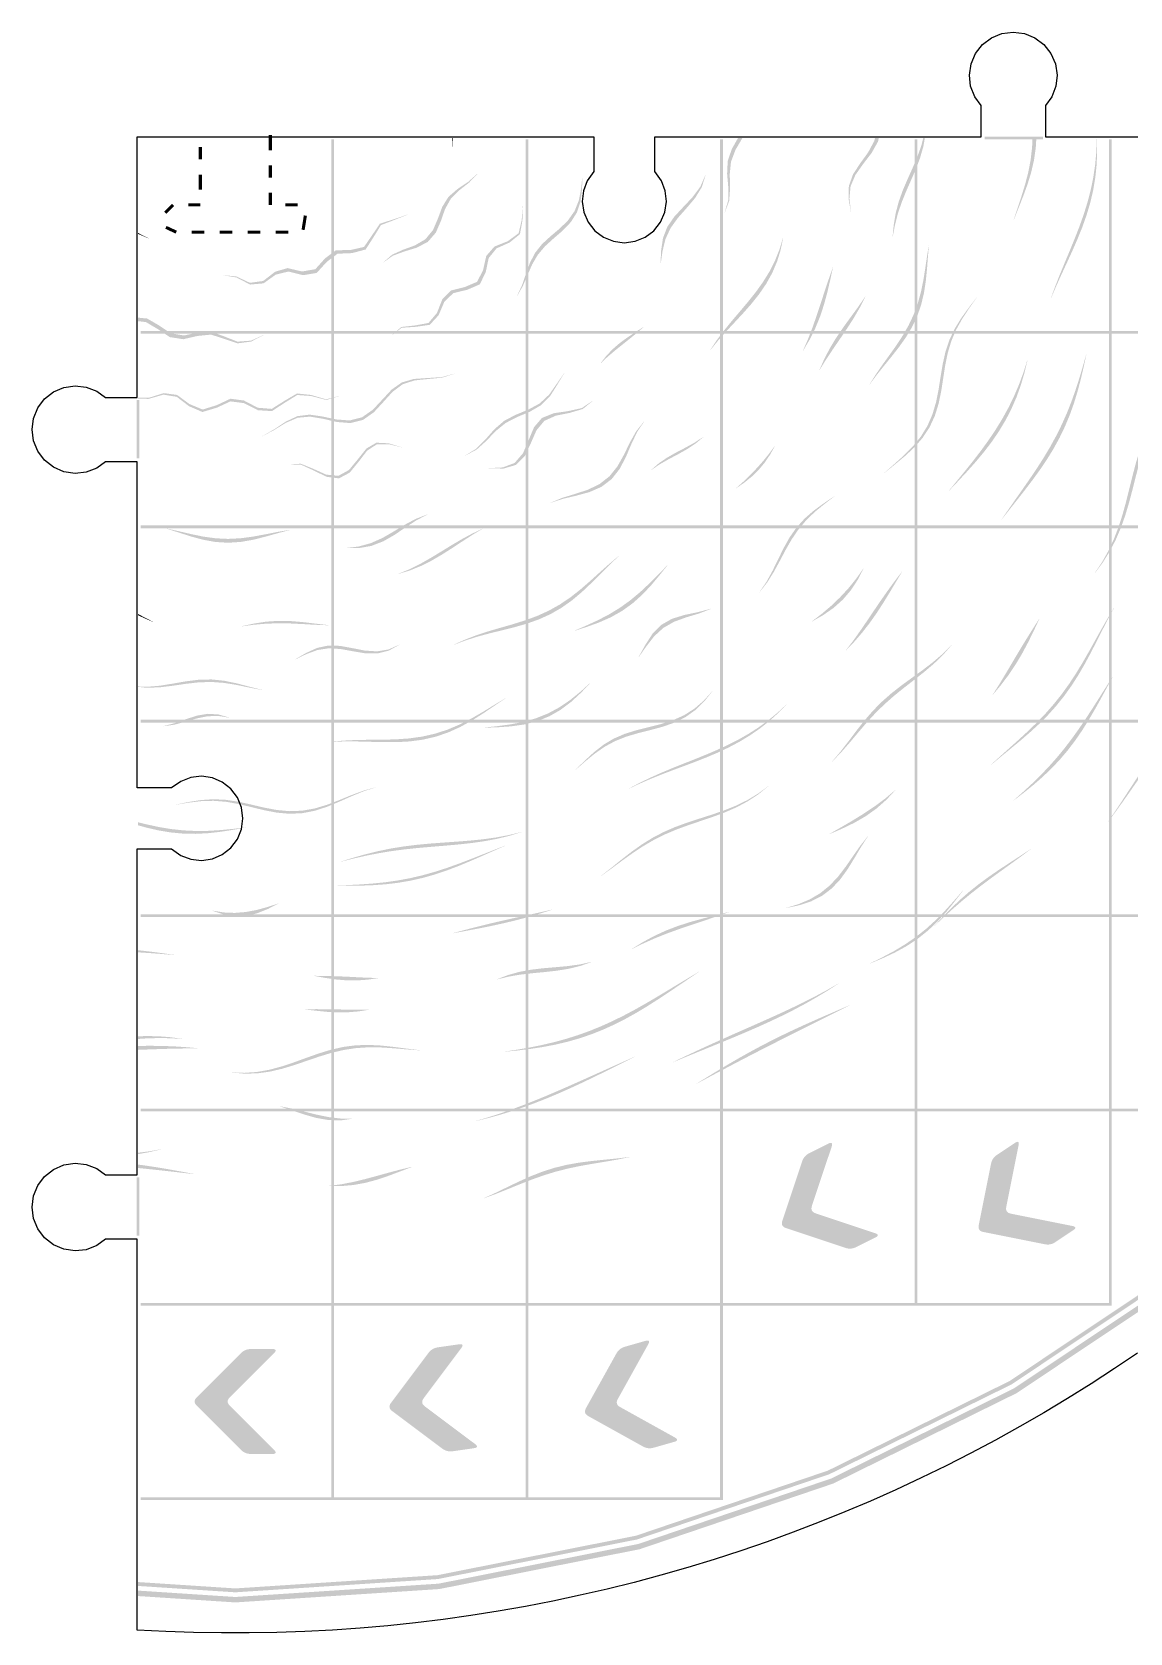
# Model space of a CAD drawing. Header units: millimetres. Extents: x 6 to 585, y 177 to 394.
# Drawn here: x 240.1 to 381.3, y 188.2 to 394.1 of the extents above; entities that cross this region are included whole.
import ezdxf

# ---------------------------------------------------------------- set-up
doc = ezdxf.new("R2010")
doc.units = ezdxf.units.MM
doc.layers.add('CUT', color=1, linetype='Continuous')
doc.layers.add('RASTER', color=7, linetype='Continuous')

msp = doc.modelspace()

# ---------------------------------------------------------------- hatches: boundary and pattern name
at = {"layer": 'RASTER'}
h = msp.add_hatch(color=7, dxfattribs=at)
h.paths.add_polyline_path([(466.283, 380.5), (465.384, 366.785), (460.259, 341.018), (451.814, 316.141), (440.195, 292.579), (425.599, 270.735), (408.277, 250.983), (388.525, 233.661), (366.681, 219.065), (343.119, 207.446), (318.242, 199.001), (292.475, 193.876), (266.26, 192.158), (253.76, 192.977), (253.76, 380.5)])
h.paths.add_polyline_path([(253.76, 380.5), (253.76, 193.677), (266.26, 192.858), (292.384, 194.57), (318.061, 199.677), (342.851, 208.093), (366.331, 219.672), (388.099, 234.216), (407.782, 251.478), (425.044, 271.161), (439.589, 292.929), (451.168, 316.409), (459.583, 341.199), (464.69, 366.876), (465.583, 380.5)])
h = msp.add_hatch(color=7, dxfattribs=at)
h.paths.add_polyline_path([(464.983, 380.5), (464.095, 366.954), (459.003, 341.355), (450.613, 316.638), (439.069, 293.229), (424.568, 271.526), (407.358, 251.902), (387.734, 234.692), (366.031, 220.191), (342.622, 208.647), (317.906, 200.257), (292.306, 195.165), (266.26, 193.458), (253.76, 194.277), (253.76, 380.5)])
h.paths.add_polyline_path([(253.76, 380.5), (253.76, 194.777), (266.26, 193.958), (292.24, 195.66), (317.776, 200.74), (342.43, 209.109), (365.781, 220.624), (387.43, 235.089), (407.004, 252.256), (424.171, 271.831), (438.636, 293.479), (450.151, 316.83), (458.52, 341.484), (463.6, 367.02), (464.483, 380.5)])
for points in [[(261.96, 377.77), (261.96, 379.335), (261.56, 379.335), (261.56, 377.77)], [(270.56, 380.9), (270.56, 378.943), (270.96, 378.943), (270.96, 380.9)], [(278.585, 380.325), (278.935, 380.325), (278.935, 355.675), (278.585, 355.675)], [(294.243, 380.5), (294.175, 379.381), (294.157, 379.389), (294.162, 380.5)], [(303.585, 380.325), (303.935, 380.325), (303.935, 355.675), (303.585, 355.675)], [(328.585, 380.325), (328.935, 380.325), (328.935, 355.675), (328.585, 355.675)], [(331.438, 380.5), (331.419, 380.463), (330.554, 378.98), (329.978, 377.452), (329.817, 375.823), (329.868, 374.117), (329.749, 372.438), (329.173, 370.898), (329.155, 370.905), (329.617, 372.481), (329.627, 374.188), (329.479, 375.914), (329.56, 377.554), (330.079, 379.083), (330.88, 380.5)], [(348.979, 380.5), (348.887, 380.066), (348.052, 378.578), (346.965, 377.161), (345.971, 375.756), (345.351, 374.288), (345.206, 372.709), (345.406, 371.024), (345.387, 371.03), (345.084, 372.74), (345.131, 374.34), (345.661, 375.822), (346.58, 377.237), (347.61, 378.656), (348.409, 380.141), (348.482, 380.5)], [(354.897, 380.5), (354.71, 379.421), (354.284, 377.938), (353.733, 376.485), (353.114, 375.055), (352.49, 373.637), (351.916, 372.217), (351.433, 370.782), (351.057, 369.321), (350.776, 367.83), (350.757, 367.836), (350.902, 369.364), (351.156, 370.855), (351.54, 372.309), (352.049, 373.736), (352.65, 375.151), (353.289, 376.568), (353.903, 378.004), (354.427, 379.465), (354.695, 380.5)], [(353.585, 380.325), (353.935, 380.325), (353.935, 355.675), (353.585, 355.675)], [(362.585, 380.675), (370.085, 380.675), (370.085, 380.325), (362.585, 380.325)], [(369.237, 380.5), (369.156, 379.223), (368.926, 377.635), (368.566, 376.069), (368.092, 374.526), (367.537, 373.006), (366.942, 371.501), (366.352, 370.005), (366.333, 370.009), (366.829, 371.526), (367.332, 373.046), (367.803, 374.579), (368.202, 376.129), (368.501, 377.699), (368.685, 379.286), (368.741, 380.5)], [(377.03, 380.409), (377.052, 378.741), (376.984, 377.078), (376.816, 375.426), (376.542, 373.79), (376.163, 372.174), (375.688, 370.579), (375.13, 369.007), (374.504, 367.458), (373.833, 365.927), (373.138, 364.412), (372.441, 362.905), (371.761, 361.402), (371.115, 359.894), (371.096, 359.9), (371.659, 361.432), (372.26, 362.956), (372.888, 364.479), (373.525, 366.005), (374.156, 367.54), (374.759, 369.089), (375.317, 370.655), (375.812, 372.24), (376.229, 373.845), (376.559, 375.467), (376.798, 377.105), (376.946, 378.754), (377.01, 380.411)], [(378.585, 380.325), (378.935, 380.325), (378.935, 355.675), (378.585, 355.675)], [(270.56, 376.987), (270.56, 375.422), (270.96, 375.422), (270.96, 376.987)], [(261.96, 373.857), (261.96, 375.813), (261.56, 375.813), (261.56, 373.857)], [(297.417, 375.929), (296.317, 374.78), (295.046, 373.782), (293.961, 372.702), (293.219, 371.372), (292.683, 369.834), (292.031, 368.332), (291.004, 367.15), (289.583, 366.399), (287.988, 365.916), (286.506, 365.37), (285.287, 364.501), (285.276, 364.517), (286.414, 365.496), (287.812, 366.135), (289.329, 366.688), (290.687, 367.481), (291.673, 368.675), (292.31, 370.161), (292.862, 371.659), (293.651, 372.929), (294.813, 373.937), (296.184, 374.861), (297.399, 375.939)], [(310.874, 375.416), (310.829, 373.866), (310.642, 372.345), (310.174, 370.934), (309.382, 369.683), (308.333, 368.588), (307.173, 367.587), (306.069, 366.582), (305.139, 365.481), (304.412, 364.236), (303.818, 362.872), (303.221, 361.478), (302.48, 360.179), (302.465, 360.193), (303.113, 361.571), (303.618, 363.032), (304.129, 364.449), (304.789, 365.729), (305.672, 366.845), (306.755, 367.847), (307.921, 368.827), (309.005, 369.886), (309.858, 371.092), (310.41, 372.453), (310.698, 373.922), (310.855, 375.423)], [(326.71, 375.741), (326.231, 374.197), (325.364, 372.785), (324.261, 371.48), (323.14, 370.214), (322.198, 368.904), (321.545, 367.479), (321.168, 365.919), (320.935, 364.262), (320.917, 364.271), (320.992, 366.005), (321.232, 367.624), (321.79, 369.08), (322.695, 370.393), (323.845, 371.634), (325.038, 372.896), (326.044, 374.255), (326.691, 375.747)], [(270.56, 373.465), (270.56, 371.9), (270.96, 371.9), (270.96, 373.465)], [(257.402, 370.759), (258.402, 371.759), (258.119, 372.041), (257.119, 371.041)], [(260.205, 371.7), (261.76, 371.7), (261.76, 372.1), (260.205, 372.1)], [(288.36, 370.627), (286.642, 369.946), (284.978, 369.307), (284.027, 367.758), (283.009, 366.166), (281.267, 365.703), (279.394, 365.625), (278.012, 364.574), (276.709, 363.148), (274.971, 362.865), (273.083, 363.334), (271.445, 362.929), (269.876, 361.809), (268.145, 361.66), (266.405, 362.571), (264.734, 362.847), (264.735, 362.867), (266.405, 362.694), (268.132, 361.882), (269.84, 362.118), (271.379, 363.313), (272.982, 363.773), (274.834, 363.338), (276.539, 363.633), (277.816, 365.049), (279.181, 366.068), (281.05, 366.098), (282.803, 366.496), (283.847, 368.013), (284.84, 369.482), (286.561, 370.038), (288.346, 370.642)], [(272.705, 371.7), (274.26, 371.7), (274.26, 372.1), (272.705, 372.1)], [(303.225, 371.737), (303.17, 369.891), (302.845, 368.144), (301.52, 367.066), (299.835, 366.315), (298.829, 365.066), (298.445, 363.236), (297.683, 361.682), (296.065, 360.986), (294.276, 360.556), (293.121, 359.434), (292.393, 357.717), (291.251, 356.479), (289.457, 356.224), (287.647, 356.104), (286.368, 355.113), (286.359, 355.131), (287.59, 356.203), (289.347, 356.397), (291.09, 356.716), (292.18, 358.004), (292.863, 359.756), (293.981, 360.897), (295.744, 361.331), (297.349, 362.014), (298.114, 363.542), (298.515, 365.335), (299.556, 366.537), (301.289, 367.236), (302.676, 368.259), (303.073, 369.952), (303.208, 371.747)], [(258.745, 368.581), (257.421, 369.199), (257.252, 368.836), (258.576, 368.219)], [(262.26, 368.6), (260.66, 368.6), (260.66, 368.2), (262.26, 368.2)], [(265.86, 368.6), (264.26, 368.6), (264.26, 368.2), (265.86, 368.2)], [(269.46, 368.6), (267.86, 368.6), (267.86, 368.2), (269.46, 368.2)], [(273.06, 368.6), (271.46, 368.6), (271.46, 368.2), (273.06, 368.2)], [(275.063, 370.557), (274.77, 368.724), (275.165, 368.661), (275.458, 370.493)], [(255.068, 367.603), (253.76, 368.172), (253.76, 368.294), (255.076, 367.621)], [(336.689, 367.7), (336.368, 366.13), (335.9, 364.609), (335.277, 363.147), (334.504, 361.754), (333.601, 360.43), (332.597, 359.168), (331.527, 357.957), (330.431, 356.779), (329.346, 355.613), (328.303, 354.437), (327.325, 353.233), (327.308, 353.244), (328.166, 354.522), (329.096, 355.761), (330.085, 356.974), (331.11, 358.181), (332.139, 359.402), (333.139, 360.653), (334.074, 361.951), (334.912, 363.305), (335.632, 364.718), (336.218, 366.188), (336.67, 367.707)], [(355.416, 366.657), (355.289, 365.129), (355.171, 363.586), (355.015, 362.043), (354.776, 360.519), (354.417, 359.031), (353.915, 357.593), (353.266, 356.215), (352.483, 354.899), (351.593, 353.638), (350.638, 352.419), (349.661, 351.222), (348.707, 350.026), (347.812, 348.809), (347.794, 348.818), (348.588, 350.088), (349.445, 351.33), (350.334, 352.565), (351.218, 353.811), (352.055, 355.088), (352.81, 356.408), (353.456, 357.779), (353.981, 359.199), (354.388, 360.662), (354.697, 362.154), (354.941, 363.662), (355.161, 365.169), (355.397, 366.663)], [(343.087, 363.847), (342.736, 362.257), (342.365, 360.665), (341.938, 359.085), (341.427, 357.535), (340.811, 356.027), (340.086, 354.572), (339.257, 353.171), (339.239, 353.181), (339.896, 354.67), (340.48, 356.192), (341.014, 357.73), (341.522, 359.272), (342.024, 360.81), (342.537, 362.337), (343.068, 363.854)], [(347.253, 360.108), (346.53, 358.68), (345.725, 357.293), (344.857, 355.942), (343.956, 354.617), (343.053, 353.301), (342.176, 351.98), (341.349, 350.636), (341.332, 350.646), (341.975, 352.089), (342.7, 353.484), (343.517, 354.834), (344.414, 356.151), (345.362, 357.456), (346.319, 358.77), (347.234, 360.115)], [(361.559, 359.969), (360.604, 358.615), (359.705, 357.253), (358.926, 355.856), (358.305, 354.399), (357.847, 352.871), (357.519, 351.277), (357.265, 349.634), (357.009, 347.976), (356.672, 346.342), (356.185, 344.772), (355.503, 343.299), (354.612, 341.942), (353.531, 340.703), (352.307, 339.563), (351.01, 338.488), (349.714, 337.43), (349.698, 337.441), (350.933, 338.537), (352.171, 339.648), (353.339, 340.818), (354.37, 342.082), (355.219, 343.457), (355.869, 344.942), (356.335, 346.516), (356.663, 348.148), (356.923, 349.798), (357.193, 351.426), (357.549, 353.001), (358.048, 354.507), (358.718, 355.939), (359.555, 357.31), (360.518, 358.646), (361.541, 359.976)], [(269.942, 355.177), (268.276, 354.322), (266.537, 354.095), (264.81, 354.681), (263.126, 355.222), (261.386, 355.047), (259.567, 354.627), (257.835, 354.898), (256.295, 355.925), (254.771, 356.827), (253.76, 356.949), (253.76, 357.4), (254.918, 357.29), (256.427, 356.416), (257.944, 355.394), (259.651, 355.106), (261.443, 355.488), (263.158, 355.605), (264.822, 354.989), (266.536, 354.315), (268.27, 354.444), (269.94, 355.196)], [(318.775, 356.218), (317.846, 355.415), (316.9, 354.637), (315.948, 353.878), (315.008, 353.122), (314.099, 352.353), (313.242, 351.546), (313.227, 351.56), (313.946, 352.482), (314.751, 353.332), (315.65, 354.113), (316.635, 354.838), (317.684, 355.532), (318.758, 356.229)], [(254.085, 355.675), (278.935, 355.675), (278.935, 355.325), (254.085, 355.325)], [(278.585, 355.675), (303.935, 355.675), (303.935, 355.325), (278.585, 355.325)], [(278.585, 355.325), (278.935, 355.325), (278.935, 330.675), (278.585, 330.675)], [(303.585, 355.675), (328.935, 355.675), (328.935, 355.325), (303.585, 355.325)], [(303.585, 355.325), (303.935, 355.325), (303.935, 330.675), (303.585, 330.675)], [(328.585, 355.675), (353.935, 355.675), (353.935, 355.325), (328.585, 355.325)], [(328.585, 355.325), (328.935, 355.325), (328.935, 330.675), (328.585, 330.675)], [(353.585, 355.675), (378.935, 355.675), (378.935, 355.325), (353.585, 355.325)], [(353.585, 355.325), (353.935, 355.325), (353.935, 330.675), (353.585, 330.675)], [(378.585, 355.675), (403.935, 355.675), (403.935, 355.325), (378.585, 355.325)], [(378.585, 355.325), (378.935, 355.325), (378.935, 330.675), (378.585, 330.675)], [(375.66, 352.664), (375.322, 351.085), (374.955, 349.51), (374.543, 347.947), (374.072, 346.403), (373.53, 344.885), (372.912, 343.399), (372.215, 341.949), (371.441, 340.537), (370.597, 339.164), (369.693, 337.825), (368.744, 336.518), (367.763, 335.234), (366.768, 333.965), (365.773, 332.704), (364.791, 331.441), (364.774, 331.452), (365.671, 332.766), (366.583, 334.074), (367.501, 335.383), (368.414, 336.699), (369.309, 338.03), (370.173, 339.382), (370.996, 340.759), (371.767, 342.165), (372.48, 343.6), (373.133, 345.063), (373.726, 346.553), (374.264, 348.063), (374.755, 349.59), (375.21, 351.128), (375.641, 352.671)], [(294.427, 350.176), (292.801, 349.677), (291.019, 349.506), (289.294, 349.331), (287.772, 348.832), (286.473, 347.87), (285.292, 346.563), (284.066, 345.232), (282.669, 344.249), (281.065, 343.842), (279.321, 343.982), (277.552, 344.391), (275.861, 344.675), (274.28, 344.53), (272.773, 343.888), (271.266, 342.961), (269.702, 342.132), (269.701, 342.152), (271.257, 343.046), (272.753, 344.036), (274.246, 344.735), (275.81, 344.93), (277.484, 344.685), (279.235, 344.305), (280.964, 344.18), (282.555, 344.589), (283.943, 345.563), (285.165, 346.871), (286.349, 348.146), (287.658, 349.066), (289.197, 349.515), (290.945, 349.636), (292.756, 349.75), (294.416, 350.192)], [(308.553, 350.283), (307.668, 348.814), (306.746, 347.348), (305.567, 346.146), (304.099, 345.294), (302.508, 344.629), (301.018, 343.862), (299.728, 342.817), (298.55, 341.579), (297.287, 340.438), (295.808, 339.65), (295.798, 339.668), (297.226, 340.542), (298.437, 341.76), (299.57, 343.054), (300.826, 344.134), (302.299, 344.908), (303.893, 345.554), (305.384, 346.364), (306.604, 347.507), (307.585, 348.903), (308.539, 350.298)], [(368.092, 351.924), (367.707, 350.308), (367.239, 348.719), (366.68, 347.166), (366.023, 345.654), (365.268, 344.189), (364.418, 342.773), (363.482, 341.407), (362.472, 340.088), (361.403, 338.811), (360.292, 337.568), (359.159, 336.351), (358.021, 335.149), (358.004, 335.16), (359.042, 336.423), (360.081, 337.693), (361.108, 338.979), (362.112, 340.286), (363.079, 341.621), (363.998, 342.988), (364.858, 344.391), (365.651, 345.83), (366.371, 347.307), (367.014, 348.818), (367.581, 350.361), (368.074, 351.931)], [(386.947, 349), (386.112, 347.56), (385.321, 346.109), (384.593, 344.639), (383.939, 343.14), (383.362, 341.609), (382.855, 340.043), (382.402, 338.446), (381.983, 336.825), (381.571, 335.191), (381.138, 333.558), (380.653, 331.942), (380.093, 330.357), (379.435, 328.82), (378.668, 327.341), (377.786, 325.929), (376.792, 324.587), (376.775, 324.597), (377.698, 325.981), (378.512, 327.432), (379.215, 328.945), (379.815, 330.51), (380.328, 332.116), (380.775, 333.746), (381.185, 335.385), (381.588, 337.017), (382.011, 338.63), (382.483, 340.212), (383.024, 341.757), (383.648, 343.264), (384.359, 344.735), (385.153, 346.175), (386.017, 347.596), (386.928, 349.007)], [(253.585, 346.825), (253.935, 346.825), (253.935, 339.325), (253.585, 339.325)], [(279.651, 347.325), (277.947, 346.813), (276.018, 347.321), (274.223, 347.455), (272.616, 346.462), (270.959, 345.381), (269.161, 345.497), (267.361, 346.412), (265.623, 346.631), (263.846, 345.81), (262.026, 345.267), (260.315, 346.008), (258.722, 347.221), (257.01, 347.501), (255.092, 346.953), (253.76, 346.995), (253.76, 347.091), (255.126, 347.092), (257.05, 347.695), (258.762, 347.465), (260.352, 346.293), (262.054, 345.583), (263.864, 346.145), (265.628, 346.973), (267.353, 346.747), (269.142, 345.814), (270.931, 345.667), (272.582, 346.707), (274.189, 347.65), (275.988, 347.461), (277.927, 346.893), (279.646, 347.345)], [(312.168, 346.664), (310.922, 345.651), (309.225, 345.149), (307.453, 344.792), (305.985, 344.13), (304.971, 342.914), (304.252, 341.267), (303.478, 339.622), (302.332, 338.458), (300.73, 337.991), (298.855, 338.029), (298.844, 338.046), (300.64, 338.135), (302.163, 338.713), (303.241, 339.962), (303.966, 341.656), (304.661, 343.315), (305.68, 344.505), (307.184, 345.107), (309.021, 345.377), (310.805, 345.775), (312.154, 346.679)], [(318.802, 344.02), (317.897, 342.675), (317.167, 341.134), (316.478, 339.51), (315.677, 337.963), (314.645, 336.645), (313.332, 335.645), (311.773, 334.963), (310.073, 334.502), (308.367, 334.098), (306.776, 333.577), (306.765, 333.593), (308.277, 334.223), (309.908, 334.722), (311.544, 335.255), (313.058, 335.979), (314.349, 336.989), (315.388, 338.285), (316.224, 339.78), (316.974, 341.33), (317.786, 342.783), (318.787, 344.033)], [(326.448, 342.066), (325.444, 341.222), (324.332, 340.486), (323.154, 339.825), (321.964, 339.195), (320.816, 338.542), (319.755, 337.817), (319.741, 337.831), (320.693, 338.665), (321.758, 339.394), (322.914, 340.049), (324.119, 340.678), (325.313, 341.337), (326.433, 342.078)], [(287.748, 340.692), (285.997, 341.127), (284.458, 341.116), (283.206, 340.301), (282.111, 338.873), (280.955, 337.463), (279.58, 336.73), (277.989, 336.933), (276.313, 337.751), (274.709, 338.489), (273.245, 338.529), (273.243, 338.549), (274.69, 338.61), (276.275, 337.962), (277.93, 337.215), (279.503, 337.056), (280.865, 337.803), (282.017, 339.195), (283.118, 340.575), (284.387, 341.319), (285.953, 341.241), (287.741, 340.711)], [(335.627, 340.903), (335.024, 339.813), (334.334, 338.787), (333.545, 337.837), (332.659, 336.97), (331.687, 336.182), (330.649, 335.462), (330.634, 335.475), (331.557, 336.295), (332.443, 337.153), (333.295, 338.042), (334.113, 338.963), (334.889, 339.918), (335.611, 340.915)], [(343.276, 334.419), (342.002, 333.442), (340.783, 332.439), (339.664, 331.363), (338.668, 330.188), (337.792, 328.906), (337.003, 327.534), (336.251, 326.11), (335.477, 324.688), (334.623, 323.327), (333.642, 322.083), (333.629, 322.097), (334.535, 323.417), (335.32, 324.843), (336.037, 326.314), (336.749, 327.768), (337.522, 329.147), (338.408, 330.414), (339.437, 331.554), (340.612, 332.578), (341.904, 333.52), (343.26, 334.431)], [(290.935, 332.071), (289.507, 331.319), (288.123, 330.413), (286.73, 329.469), (285.281, 328.636), (283.747, 328.044), (282.13, 327.759), (280.458, 327.754), (280.453, 327.773), (282.082, 327.959), (283.655, 328.387), (285.157, 329.055), (286.596, 329.885), (288.006, 330.748), (289.435, 331.511), (290.927, 332.09)], [(254.085, 330.675), (278.935, 330.675), (278.935, 330.325), (254.085, 330.325)], [(273.279, 330.092), (271.719, 329.68), (270.148, 329.237), (268.557, 328.836), (266.948, 328.555), (265.328, 328.45), (263.709, 328.549), (262.105, 328.838), (260.523, 329.269), (258.963, 329.77), (257.419, 330.264), (257.421, 330.284), (258.982, 329.936), (260.55, 329.568), (262.131, 329.242), (263.728, 329.021), (265.335, 328.946), (266.943, 329.027), (268.542, 329.241), (270.129, 329.536), (271.705, 329.847), (273.277, 330.112)], [(278.585, 330.675), (303.935, 330.675), (303.935, 330.325), (278.585, 330.325)], [(278.585, 330.325), (278.935, 330.325), (278.935, 305.675), (278.585, 305.675)], [(298.029, 330.242), (296.727, 329.457), (295.44, 328.625), (294.15, 327.775), (292.841, 326.939), (291.499, 326.157), (290.114, 325.463), (288.682, 324.884), (287.207, 324.433), (287.201, 324.452), (288.632, 325.036), (290.021, 325.726), (291.372, 326.493), (292.697, 327.298), (294.009, 328.104), (295.324, 328.88), (296.658, 329.601), (298.02, 330.259)], [(303.585, 330.675), (328.935, 330.675), (328.935, 330.325), (303.585, 330.325)], [(303.585, 330.325), (303.935, 330.325), (303.935, 305.675), (303.585, 305.675)], [(328.585, 330.675), (353.935, 330.675), (353.935, 330.325), (328.585, 330.325)], [(328.585, 330.325), (328.935, 330.325), (328.935, 305.675), (328.585, 305.675)], [(353.585, 330.675), (378.935, 330.675), (378.935, 330.325), (353.585, 330.325)], [(353.585, 330.325), (353.935, 330.325), (353.935, 305.675), (353.585, 305.675)], [(378.585, 330.675), (403.935, 330.675), (403.935, 330.325), (378.585, 330.325)], [(378.585, 330.325), (378.935, 330.325), (378.935, 305.675), (378.585, 305.675)], [(315.536, 326.717), (314.355, 325.6), (313.194, 324.437), (312.025, 323.263), (310.821, 322.122), (309.557, 321.056), (308.217, 320.101), (306.795, 319.281), (305.299, 318.601), (303.744, 318.047), (302.151, 317.591), (300.545, 317.189), (298.947, 316.797), (297.374, 316.372), (295.834, 315.883), (294.326, 315.316), (294.319, 315.335), (295.791, 315.995), (297.294, 316.571), (298.829, 317.073), (300.39, 317.53), (301.965, 317.982), (303.532, 318.471), (305.07, 319.038), (306.557, 319.714), (307.981, 320.511), (309.334, 321.426), (310.622, 322.439), (311.861, 323.514), (313.073, 324.613), (314.286, 325.697), (315.524, 326.734)], [(321.817, 325.549), (320.775, 324.25), (319.702, 322.969), (318.562, 321.756), (317.329, 320.654), (315.994, 319.693), (314.558, 318.881), (313.04, 318.207), (311.47, 317.639), (309.88, 317.128), (309.87, 317.146), (311.376, 317.796), (312.867, 318.485), (314.321, 319.245), (315.718, 320.099), (317.046, 321.055), (318.305, 322.106), (319.503, 323.229), (320.661, 324.394), (321.804, 325.565)], [(347.016, 325.13), (346.267, 323.68), (345.384, 322.335), (344.345, 321.123), (343.149, 320.058), (341.816, 319.133), (340.383, 318.321), (340.369, 318.335), (341.643, 319.301), (342.857, 320.335), (344.005, 321.436), (345.084, 322.603), (346.085, 323.838), (347.001, 325.143)], [(351.962, 324.713), (351.167, 323.384), (350.371, 322.047), (349.557, 320.716), (348.708, 319.407), (347.81, 318.134), (346.855, 316.907), (345.84, 315.733), (344.766, 314.613), (344.752, 314.628), (345.702, 315.867), (346.609, 317.139), (347.489, 318.429), (348.357, 319.72), (349.228, 321.002), (350.113, 322.265), (351.018, 323.506), (351.947, 324.725)], [(255.707, 318.242), (254.204, 318.914), (253.76, 319.12), (253.76, 319.286), (254.224, 319.037), (255.71, 318.262)], [(327.46, 319.963), (325.876, 319.356), (324.228, 318.859), (322.662, 318.289), (321.278, 317.497), (320.103, 316.419), (319.078, 315.106), (318.092, 313.703), (318.081, 313.72), (318.954, 315.289), (319.882, 316.733), (321, 317.879), (322.377, 318.666), (323.992, 319.16), (325.737, 319.528), (327.447, 319.978)], [(379.223, 320.073), (378.457, 318.651), (377.714, 317.209), (376.979, 315.755), (376.234, 314.302), (375.462, 312.863), (374.644, 311.45), (373.767, 310.077), (372.822, 308.753), (371.805, 307.486), (370.717, 306.277), (369.566, 305.124), (368.363, 304.02), (367.125, 302.953), (365.867, 301.911), (364.608, 300.878), (363.361, 299.84), (363.347, 299.854), (364.54, 300.942), (365.747, 302.021), (366.955, 303.105), (368.149, 304.207), (369.313, 305.339), (370.435, 306.511), (371.504, 307.73), (372.512, 308.998), (373.46, 310.313), (374.351, 311.67), (375.194, 313.059), (376.003, 314.468), (376.792, 315.886), (377.579, 317.3), (378.379, 318.702), (379.206, 320.084)], [(278.223, 317.836), (276.6, 317.897), (274.985, 317.988), (273.384, 318.065), (271.795, 318.092), (270.217, 318.042), (268.643, 317.907), (267.066, 317.694), (267.066, 317.714), (268.638, 318.058), (270.203, 318.298), (271.772, 318.405), (273.354, 318.378), (274.956, 318.243), (276.579, 318.047), (278.22, 317.855)], [(369.624, 318.669), (368.925, 317.173), (368.199, 315.688), (367.424, 314.23), (366.583, 312.815), (365.67, 311.453), (364.684, 310.146), (363.633, 308.892), (363.618, 308.905), (364.504, 310.297), (365.356, 311.71), (366.192, 313.128), (367.028, 314.538), (367.876, 315.933), (368.737, 317.313), (369.608, 318.681)], [(287.368, 315.34), (286.001, 314.578), (284.528, 314.209), (282.971, 314.228), (281.38, 314.493), (279.806, 314.781), (278.283, 314.877), (276.815, 314.653), (275.381, 314.125), (273.95, 313.437), (273.948, 313.457), (275.363, 314.279), (276.778, 314.925), (278.227, 315.235), (279.736, 315.185), (281.302, 314.895), (282.895, 314.583), (284.466, 314.476), (285.963, 314.728), (287.363, 315.359)], [(358.363, 315.309), (357.272, 314.063), (356.08, 312.908), (354.811, 311.828), (353.502, 310.794), (352.188, 309.773), (350.904, 308.731), (349.673, 307.643), (348.503, 306.493), (347.39, 305.281), (346.312, 304.024), (345.241, 302.75), (344.144, 301.496), (342.991, 300.3), (342.978, 300.315), (344.061, 301.594), (345.09, 302.923), (346.098, 304.261), (347.124, 305.568), (348.199, 306.813), (349.346, 307.977), (350.573, 309.061), (351.871, 310.08), (353.217, 311.062), (354.576, 312.043), (355.909, 313.061), (357.176, 314.147), (358.348, 315.322)], [(379.036, 311.166), (378.28, 309.781), (377.523, 308.389), (376.752, 307.003), (375.951, 305.633), (375.108, 304.291), (374.211, 302.988), (373.253, 301.733), (372.231, 300.531), (371.145, 299.386), (370, 298.296), (368.805, 297.257), (367.569, 296.261), (366.307, 295.297), (366.293, 295.311), (367.473, 296.352), (368.63, 297.42), (369.755, 298.52), (370.842, 299.657), (371.885, 300.834), (372.883, 302.049), (373.837, 303.3), (374.751, 304.582), (375.633, 305.887), (376.49, 307.207), (377.333, 308.534), (378.173, 309.86), (379.02, 311.178)], [(392.572, 311.207), (391.529, 309.89), (390.471, 308.588), (389.408, 307.293), (388.349, 305.998), (387.303, 304.697), (386.274, 303.386), (385.266, 302.059), (384.278, 300.718), (383.306, 299.361), (382.346, 297.993), (381.388, 296.619), (380.425, 295.245), (379.446, 293.88), (378.443, 292.532), (378.428, 292.545), (379.381, 293.937), (380.31, 295.343), (381.228, 296.752), (382.147, 298.155), (383.078, 299.544), (384.03, 300.912), (385.01, 302.255), (386.022, 303.574), (387.067, 304.87), (388.14, 306.147), (389.236, 307.412), (390.346, 308.673), (391.456, 309.938), (392.555, 311.218)], [(269.767, 309.493), (268.101, 309.813), (266.45, 310.157), (264.811, 310.426), (263.176, 310.546), (261.533, 310.494), (259.874, 310.304), (258.196, 310.056), (256.508, 309.854), (254.825, 309.802), (253.76, 309.913), (253.76, 309.968), (254.841, 309.919), (256.532, 310.059), (258.223, 310.331), (259.899, 310.626), (261.552, 310.832), (263.188, 310.868), (264.816, 310.703), (266.449, 310.364), (268.099, 309.931), (269.766, 309.513)], [(311.909, 310.432), (310.709, 309.169), (309.442, 307.995), (308.084, 306.968), (306.626, 306.131), (305.069, 305.504), (303.428, 305.083), (301.725, 304.837), (299.99, 304.717), (298.251, 304.659), (298.244, 304.678), (299.935, 304.859), (301.625, 305.086), (303.29, 305.409), (304.907, 305.87), (306.458, 306.494), (307.93, 307.287), (309.32, 308.234), (310.638, 309.303), (311.899, 310.45)], [(327.56, 309.316), (326.545, 308.052), (325.408, 306.941), (324.13, 306.028), (322.718, 305.32), (321.203, 304.786), (319.634, 304.364), (318.063, 303.97), (316.539, 303.521), (315.094, 302.949), (313.739, 302.217), (312.463, 301.327), (311.236, 300.32), (310.018, 299.267), (310.01, 299.285), (311.184, 300.427), (312.367, 301.517), (313.602, 302.479), (314.921, 303.268), (316.339, 303.878), (317.846, 304.344), (319.41, 304.735), (320.987, 305.134), (322.522, 305.625), (323.966, 306.275), (325.287, 307.117), (326.476, 308.149), (327.549, 309.332)], [(301.008, 308.461), (299.589, 307.496), (298.157, 306.526), (296.695, 305.599), (295.187, 304.762), (293.627, 304.055), (292.014, 303.504), (290.352, 303.12), (288.654, 302.895), (286.932, 302.803), (285.202, 302.804), (283.476, 302.852), (281.765, 302.896), (280.073, 302.892), (278.401, 302.806), (278.399, 302.826), (280.057, 302.997), (281.733, 303.081), (283.427, 303.108), (285.136, 303.119), (286.85, 303.161), (288.558, 303.279), (290.247, 303.512), (291.904, 303.885), (293.519, 304.406), (295.087, 305.067), (296.609, 305.845), (298.093, 306.702), (299.551, 307.595), (301.001, 308.479)], [(337.101, 307.624), (336.011, 306.517), (334.859, 305.481), (333.644, 304.522), (332.37, 303.643), (331.042, 302.842), (329.667, 302.114), (328.254, 301.451), (326.815, 300.84), (325.36, 300.268), (323.901, 299.719), (322.447, 299.177), (321.008, 298.628), (319.588, 298.055), (318.193, 297.449), (316.825, 296.801), (316.816, 296.819), (318.151, 297.528), (319.512, 298.191), (320.899, 298.815), (322.31, 299.407), (323.739, 299.982), (325.179, 300.552), (326.622, 301.134), (328.057, 301.742), (329.474, 302.391), (330.862, 303.093), (332.211, 303.858), (333.513, 304.694), (334.763, 305.604), (335.954, 306.587), (337.088, 307.639)], [(254.085, 305.675), (278.935, 305.675), (278.935, 305.325), (254.085, 305.325)], [(265.45, 305.954), (264.077, 306.176), (262.699, 306.135), (261.304, 305.856), (259.889, 305.445), (258.459, 305.059), (257.032, 304.852), (257.035, 304.872), (258.476, 305.248), (259.912, 305.758), (261.325, 306.214), (262.712, 306.448), (264.081, 306.365), (265.45, 305.974)], [(278.585, 305.675), (303.935, 305.675), (303.935, 305.325), (278.585, 305.325)], [(278.585, 305.325), (278.935, 305.325), (278.935, 280.675), (278.585, 280.675)], [(303.585, 305.675), (328.935, 305.675), (328.935, 305.325), (303.585, 305.325)], [(303.585, 305.325), (303.935, 305.325), (303.935, 280.675), (303.585, 280.675)], [(328.585, 305.675), (353.935, 305.675), (353.935, 305.325), (328.585, 305.325)], [(328.585, 305.325), (328.935, 305.325), (328.935, 280.675), (328.585, 280.675)], [(353.585, 305.675), (378.935, 305.675), (378.935, 305.325), (353.585, 305.325)], [(353.585, 305.325), (353.935, 305.325), (353.935, 280.675), (353.585, 280.675)], [(378.585, 305.675), (403.935, 305.675), (403.935, 305.325), (378.585, 305.325)], [(378.585, 305.325), (378.935, 305.325), (378.935, 280.675), (378.585, 280.675)], [(284.248, 296.966), (282.703, 296.469), (281.171, 295.838), (279.634, 295.151), (278.076, 294.501), (276.49, 293.983), (274.874, 293.668), (273.236, 293.59), (271.588, 293.737), (269.94, 294.054), (268.304, 294.456), (266.681, 294.845), (265.071, 295.133), (263.464, 295.262), (261.853, 295.216), (260.229, 295.022), (258.588, 294.75), (258.59, 294.769), (260.234, 295.105), (261.859, 295.36), (263.47, 295.462), (265.074, 295.382), (266.68, 295.134), (268.297, 294.775), (269.928, 294.391), (271.569, 294.08), (273.213, 293.927), (274.847, 293.986), (276.46, 294.27), (278.047, 294.748), (279.607, 295.348), (281.149, 295.98), (282.689, 296.551), (284.245, 296.986)], [(334.802, 297.159), (333.531, 296.123), (332.168, 295.217), (330.721, 294.441), (329.207, 293.777), (327.65, 293.196), (326.075, 292.662), (324.509, 292.133), (322.973, 291.569), (321.482, 290.937), (320.041, 290.217), (318.649, 289.403), (317.295, 288.504), (315.963, 287.546), (314.633, 286.563), (313.284, 285.598), (313.276, 285.616), (314.595, 286.646), (315.895, 287.691), (317.197, 288.705), (318.524, 289.65), (319.893, 290.499), (321.316, 291.243), (322.796, 291.886), (324.328, 292.448), (325.897, 292.961), (327.483, 293.468), (329.059, 294.01), (330.599, 294.627), (332.079, 295.35), (333.479, 296.198), (334.791, 297.175)], [(351.119, 296.638), (349.951, 295.389), (348.675, 294.261), (347.286, 293.271), (345.796, 292.413), (344.232, 291.662), (342.632, 290.975), (342.62, 290.991), (344.1, 291.834), (345.572, 292.697), (347.025, 293.593), (348.443, 294.539), (349.81, 295.554), (351.106, 296.653)], [(267.605, 291.818), (266.009, 291.532), (264.405, 291.281), (262.794, 291.098), (261.18, 291.011), (259.568, 291.039), (257.964, 291.189), (256.372, 291.455), (254.794, 291.819), (253.76, 292.108), (253.76, 292.5), (254.841, 292.231), (256.415, 291.892), (258, 291.627), (259.595, 291.453), (261.198, 291.378), (262.804, 291.398), (264.409, 291.497), (266.01, 291.653), (267.605, 291.838)], [(303.084, 291.245), (301.462, 290.748), (299.809, 290.351), (298.134, 290.042), (296.443, 289.806), (294.746, 289.624), (293.049, 289.474), (291.358, 289.336), (289.679, 289.187), (288.012, 289.011), (286.359, 288.793), (284.717, 288.525), (283.085, 288.205), (281.458, 287.837), (279.832, 287.43), (279.829, 287.449), (281.442, 287.948), (283.054, 288.402), (284.669, 288.798), (286.294, 289.129), (287.932, 289.394), (289.586, 289.599), (291.257, 289.756), (292.943, 289.883), (294.642, 290.001), (296.347, 290.134), (298.052, 290.306), (299.747, 290.54), (301.426, 290.854), (303.077, 291.264)], [(347.607, 290.718), (346.716, 289.357), (345.866, 287.922), (344.992, 286.494), (344.032, 285.16), (342.939, 283.993), (341.688, 283.044), (340.28, 282.327), (338.738, 281.822), (337.109, 281.474), (337.098, 281.491), (338.644, 281.966), (340.109, 282.582), (341.459, 283.378), (342.675, 284.368), (343.764, 285.532), (344.75, 286.82), (345.681, 288.166), (346.61, 289.493), (347.594, 290.733)], [(300.973, 289.484), (299.491, 288.836), (298.007, 288.178), (296.515, 287.526), (295.01, 286.899), (293.487, 286.317), (291.943, 285.796), (290.379, 285.351), (288.793, 284.99), (287.191, 284.715), (285.574, 284.524), (283.948, 284.406), (282.318, 284.347), (280.688, 284.329), (279.061, 284.333), (279.059, 284.353), (280.676, 284.418), (282.296, 284.501), (283.914, 284.618), (285.528, 284.784), (287.133, 285.012), (288.727, 285.308), (290.306, 285.676), (291.868, 286.113), (293.412, 286.61), (294.941, 287.155), (296.456, 287.733), (297.962, 288.327), (299.464, 288.921), (300.967, 289.503)], [(368.499, 289.032), (367.222, 288.072), (365.933, 287.133), (364.642, 286.201), (363.359, 285.267), (362.093, 284.319), (360.851, 283.348), (359.635, 282.347), (358.447, 281.315), (357.283, 280.251), (356.138, 279.159), (356.126, 279.174), (357.209, 280.342), (358.317, 281.473), (359.459, 282.557), (360.643, 283.589), (361.873, 284.569), (363.146, 285.503), (364.457, 286.403), (365.793, 287.281), (367.141, 288.157), (368.485, 289.046)], [(359.829, 283.74), (358.778, 282.362), (357.688, 281.017), (356.533, 279.741), (355.294, 278.563), (353.961, 277.501), (352.536, 276.562), (351.032, 275.737), (349.467, 275.007), (347.867, 274.339), (347.856, 274.355), (349.394, 275.109), (350.903, 275.915), (352.365, 276.793), (353.765, 277.76), (355.095, 278.819), (356.354, 279.966), (357.55, 281.187), (358.697, 282.458), (359.816, 283.755)], [(254.085, 280.675), (278.935, 280.675), (278.935, 280.325), (254.085, 280.325)], [(271.822, 282.049), (270.439, 281.344), (269.036, 280.78), (267.616, 280.448), (266.189, 280.398), (264.764, 280.634), (263.351, 281.111), (263.352, 281.131), (264.768, 280.899), (266.189, 280.842), (267.61, 280.957), (269.025, 281.223), (270.429, 281.608), (271.821, 282.069)], [(278.585, 280.675), (303.935, 280.675), (303.935, 280.325), (278.585, 280.325)], [(278.585, 280.325), (278.935, 280.325), (278.935, 255.675), (278.585, 255.675)], [(307.026, 281.266), (305.459, 280.768), (303.881, 280.307), (302.294, 279.884), (300.696, 279.5), (299.092, 279.15), (297.483, 278.828), (295.872, 278.525), (294.263, 278.229), (294.258, 278.248), (295.835, 278.669), (297.414, 279.078), (299, 279.469), (300.592, 279.842), (302.193, 280.2), (303.8, 280.552), (305.41, 280.909), (307.019, 281.284)], [(303.585, 280.675), (328.935, 280.675), (328.935, 280.325), (303.585, 280.325)], [(303.585, 280.325), (303.935, 280.325), (303.935, 255.675), (303.585, 255.675)], [(329.701, 280.941), (328.105, 280.379), (326.506, 279.841), (324.91, 279.31), (323.328, 278.768), (321.765, 278.199), (320.227, 277.587), (318.716, 276.921), (317.233, 276.193), (317.225, 276.211), (318.643, 277.083), (320.095, 277.869), (321.591, 278.559), (323.135, 279.154), (324.727, 279.665), (326.36, 280.116), (328.02, 280.535), (329.691, 280.958)], [(328.585, 280.675), (353.935, 280.675), (353.935, 280.325), (328.585, 280.325)], [(328.585, 280.325), (328.935, 280.325), (328.935, 255.675), (328.585, 255.675)], [(353.585, 280.675), (378.935, 280.675), (378.935, 280.325), (353.585, 280.325)], [(353.585, 280.325), (353.935, 280.325), (353.935, 255.675), (353.585, 255.675)], [(378.585, 280.675), (403.935, 280.675), (403.935, 280.325), (378.585, 280.325)], [(378.585, 280.325), (378.935, 280.325), (378.935, 255.675), (378.585, 255.675)], [(258.351, 275.43), (256.821, 275.559), (255.29, 275.672), (253.76, 275.77), (253.76, 276.043), (253.785, 276.04), (255.308, 275.867), (256.83, 275.669), (258.353, 275.45)], [(312.042, 274.524), (310.588, 274.014), (309.083, 273.649), (307.541, 273.402), (305.981, 273.23), (304.422, 273.082), (302.881, 272.902), (301.369, 272.646), (299.891, 272.284), (299.886, 272.304), (301.31, 272.848), (302.773, 273.257), (304.277, 273.538), (305.818, 273.721), (307.385, 273.854), (308.958, 273.998), (310.515, 274.21), (312.035, 274.542)], [(284.614, 272.452), (283.271, 272.257), (281.916, 272.157), (280.55, 272.166), (279.176, 272.281), (277.8, 272.482), (276.427, 272.732), (276.425, 272.752), (277.776, 272.732), (279.131, 272.698), (280.493, 272.643), (281.862, 272.572), (283.236, 272.504), (284.611, 272.472)], [(325.922, 273.289), (324.589, 272.4), (323.256, 271.498), (321.918, 270.594), (320.568, 269.7), (319.201, 268.828), (317.813, 267.992), (316.4, 267.204), (314.96, 266.473), (313.49, 265.808), (311.992, 265.216), (310.467, 264.699), (308.917, 264.258), (307.345, 263.889), (305.756, 263.588), (304.154, 263.345), (302.544, 263.15), (300.931, 262.991), (300.926, 263.01), (302.515, 263.255), (304.099, 263.532), (305.676, 263.85), (307.24, 264.218), (308.789, 264.642), (310.32, 265.126), (311.829, 265.671), (313.316, 266.277), (314.78, 266.939), (316.221, 267.653), (317.641, 268.41), (319.043, 269.201), (320.429, 270.015), (321.804, 270.843), (323.174, 271.674), (324.542, 272.498), (325.913, 273.307)], [(343.779, 271.73), (342.359, 270.817), (340.913, 269.946), (339.444, 269.114), (337.953, 268.322), (336.443, 267.566), (334.917, 266.843), (333.379, 266.147), (331.832, 265.475), (330.279, 264.82), (328.724, 264.177), (327.167, 263.541), (325.612, 262.907), (324.06, 262.27), (322.511, 261.629), (322.503, 261.647), (324.016, 262.369), (325.533, 263.081), (327.054, 263.783), (328.58, 264.474), (330.111, 265.158), (331.646, 265.837), (333.185, 266.515), (334.723, 267.2), (336.259, 267.895), (337.788, 268.608), (339.308, 269.344), (340.814, 270.11), (342.302, 270.909), (343.769, 271.747)], [(283.511, 268.395), (282.147, 268.18), (280.772, 268.062), (279.387, 268.046), (277.996, 268.121), (276.604, 268.26), (275.216, 268.422), (275.215, 268.441), (276.587, 268.462), (277.964, 268.457), (279.346, 268.43), (280.733, 268.397), (282.122, 268.382), (283.508, 268.415)], [(345.239, 268.958), (343.821, 268.242), (342.404, 267.532), (340.988, 266.825), (339.573, 266.119), (338.162, 265.413), (336.753, 264.706), (335.347, 263.995), (333.945, 263.281), (332.545, 262.561), (331.148, 261.835), (329.753, 261.104), (328.36, 260.367), (326.967, 259.623), (325.574, 258.875), (325.566, 258.893), (326.919, 259.729), (328.272, 260.554), (329.628, 261.365), (330.989, 262.156), (332.36, 262.925), (333.741, 263.671), (335.134, 264.393), (336.541, 265.092), (337.961, 265.77), (339.395, 266.429), (340.84, 267.074), (342.296, 267.709), (343.76, 268.341), (345.228, 268.975)], [(259.405, 264.631), (257.827, 264.728), (256.242, 264.743), (254.648, 264.688), (253.76, 264.631), (253.76, 264.962), (254.676, 265), (256.26, 264.98), (257.836, 264.863), (259.407, 264.651)], [(261.597, 263.405), (260, 263.41), (258.4, 263.386), (256.795, 263.34), (255.185, 263.282), (253.76, 263.23), (253.76, 263.733), (255.225, 263.751), (256.824, 263.733), (258.417, 263.673), (260.008, 263.569), (261.598, 263.425)], [(289.955, 263.166), (288.292, 263.288), (286.635, 263.431), (284.993, 263.537), (283.371, 263.556), (281.769, 263.453), (280.184, 263.213), (278.611, 262.84), (277.04, 262.363), (275.465, 261.825), (273.88, 261.283), (272.281, 260.796), (270.668, 260.421), (269.044, 260.203), (267.414, 260.167), (265.784, 260.319), (265.785, 260.339), (267.413, 260.269), (269.04, 260.383), (270.66, 260.672), (272.267, 261.108), (273.859, 261.643), (275.437, 262.218), (277.006, 262.773), (278.572, 263.25), (280.142, 263.605), (281.726, 263.811), (283.33, 263.866), (284.957, 263.786), (286.607, 263.609), (288.275, 263.389), (289.952, 263.186)], [(317.645, 262.35), (316.244, 261.653), (314.841, 260.953), (313.433, 260.255), (312.018, 259.563), (310.594, 258.884), (309.161, 258.223), (307.716, 257.584), (306.258, 256.973), (304.788, 256.394), (303.304, 255.85), (301.807, 255.345), (300.298, 254.881), (298.776, 254.46), (297.243, 254.083), (297.239, 254.102), (298.755, 254.547), (300.26, 255.032), (301.754, 255.553), (303.235, 256.105), (304.706, 256.684), (306.167, 257.285), (307.618, 257.903), (309.062, 258.533), (310.5, 259.171), (311.932, 259.814), (313.361, 260.457), (314.787, 261.099), (316.212, 261.736), (317.637, 262.369)], [(254.085, 255.675), (278.935, 255.675), (278.935, 255.325), (254.085, 255.325)], [(281.359, 254.379), (279.827, 254.161), (278.273, 254.195), (276.704, 254.463), (275.132, 254.907), (273.568, 255.44), (272.019, 255.954), (272.018, 255.974), (273.556, 255.67), (275.108, 255.292), (276.671, 254.904), (278.239, 254.579), (279.805, 254.391), (281.357, 254.399)], [(278.585, 255.675), (303.935, 255.675), (303.935, 255.325), (278.585, 255.325)], [(303.585, 255.675), (328.935, 255.675), (328.935, 255.325), (303.585, 255.325)], [(328.585, 255.675), (353.935, 255.675), (353.935, 255.325), (328.585, 255.325)], [(353.585, 255.675), (378.935, 255.675), (378.935, 255.325), (353.585, 255.325)], [(378.585, 255.675), (403.935, 255.675), (403.935, 255.325), (378.585, 255.325)], [(278.585, 255.325), (278.935, 255.325), (278.935, 230.675), (278.585, 230.675)], [(303.585, 255.325), (303.935, 255.325), (303.935, 230.675), (303.585, 230.675)], [(328.585, 255.325), (328.935, 255.325), (328.935, 230.675), (328.585, 230.675)], [(353.585, 255.325), (353.935, 255.325), (353.935, 230.675), (353.585, 230.675)], [(378.585, 255.325), (378.935, 255.325), (378.935, 230.675), (378.585, 230.675)], [(348.487, 239.659), (348.643, 239.599), (348.756, 239.535), (348.826, 239.468), (348.853, 239.398), (348.836, 239.325), (348.776, 239.248), (348.674, 239.169), (348.527, 239.087), (346.068, 237.857), (345.899, 237.782), (345.73, 237.725), (345.559, 237.686), (345.387, 237.665), (345.213, 237.661), (345.039, 237.676), (344.863, 237.708), (344.685, 237.759), (337.052, 240.303), (336.889, 240.37), (336.756, 240.451), (336.652, 240.548), (336.578, 240.659), (336.534, 240.785), (336.519, 240.926), (336.534, 241.081), (336.578, 241.252), (339.122, 248.885), (339.188, 249.057), (339.268, 249.217), (339.361, 249.366), (339.468, 249.502), (339.588, 249.627), (339.722, 249.741), (339.869, 249.842), (340.03, 249.932), (342.49, 251.162), (342.644, 251.229), (342.769, 251.264), (342.865, 251.266), (342.934, 251.235), (342.974, 251.172), (342.986, 251.076), (342.969, 250.947), (342.924, 250.786), (340.379, 243.152), (340.335, 242.982), (340.32, 242.826), (340.335, 242.686), (340.379, 242.56), (340.453, 242.448), (340.557, 242.352), (340.691, 242.271), (340.854, 242.204)], [(373.845, 240.582), (374.008, 240.541), (374.128, 240.491), (374.206, 240.433), (374.241, 240.367), (374.234, 240.293), (374.184, 240.21), (374.091, 240.118), (373.957, 240.018), (371.669, 238.493), (371.511, 238.398), (371.35, 238.32), (371.185, 238.26), (371.017, 238.218), (370.845, 238.193), (370.67, 238.186), (370.491, 238.196), (370.309, 238.224), (362.419, 239.802), (362.249, 239.848), (362.107, 239.912), (361.992, 239.995), (361.905, 240.096), (361.845, 240.216), (361.813, 240.354), (361.808, 240.51), (361.831, 240.685), (363.409, 248.574), (363.453, 248.753), (363.512, 248.922), (363.586, 249.081), (363.675, 249.23), (363.779, 249.369), (363.898, 249.498), (364.032, 249.617), (364.18, 249.726), (366.468, 251.251), (366.612, 251.337), (366.732, 251.387), (366.828, 251.401), (366.9, 251.379), (366.947, 251.321), (366.971, 251.228), (366.97, 251.098), (366.945, 250.932), (365.367, 243.042), (365.344, 242.867), (365.349, 242.711), (365.381, 242.573), (365.441, 242.454), (365.528, 242.353), (365.643, 242.27), (365.786, 242.206), (365.956, 242.16)], [(256.735, 250.43), (255.029, 250.042), (253.76, 249.822), (253.76, 249.994), (255.037, 250.153), (256.736, 250.45)], [(317.006, 249.445), (315.399, 249.119), (313.782, 248.839), (312.165, 248.572), (310.56, 248.286), (308.973, 247.952), (307.408, 247.551), (305.864, 247.075), (304.336, 246.532), (302.818, 245.937), (301.302, 245.318), (299.777, 244.708), (298.238, 244.143), (298.233, 244.163), (299.744, 244.854), (301.239, 245.58), (302.729, 246.298), (304.223, 246.969), (305.732, 247.56), (307.267, 248.05), (308.831, 248.433), (310.427, 248.718), (312.052, 248.928), (313.697, 249.095), (315.351, 249.26), (317, 249.464)], [(260.981, 247.242), (259.363, 247.426), (257.748, 247.609), (256.134, 247.786), (254.521, 247.955), (253.76, 248.029), (253.76, 248.474), (254.554, 248.369), (256.157, 248.124), (257.762, 247.852), (259.37, 247.561), (260.982, 247.262)], [(288.958, 248.163), (287.477, 247.601), (285.988, 247.039), (284.485, 246.53), (282.964, 246.12), (281.424, 245.842), (279.869, 245.71), (278.302, 245.716), (278.301, 245.736), (279.848, 245.933), (281.385, 246.229), (282.91, 246.596), (284.426, 247.005), (285.936, 247.424), (287.444, 247.823), (288.955, 248.183)], [(253.585, 246.825), (253.935, 246.825), (253.935, 239.325), (253.585, 239.325)], [(254.085, 230.675), (278.935, 230.675), (278.935, 230.325), (254.085, 230.325)], [(278.585, 230.675), (303.935, 230.675), (303.935, 230.325), (278.585, 230.325)], [(303.585, 230.675), (328.935, 230.675), (328.935, 230.325), (303.585, 230.325)], [(328.585, 230.675), (353.935, 230.675), (353.935, 230.325), (328.585, 230.325)], [(353.585, 230.675), (378.935, 230.675), (378.935, 230.325), (353.585, 230.325)], [(278.585, 230.325), (278.935, 230.325), (278.935, 205.675), (278.585, 205.675)], [(303.585, 230.325), (303.935, 230.325), (303.935, 205.675), (303.585, 205.675)], [(328.585, 230.325), (328.935, 230.325), (328.935, 205.675), (328.585, 205.675)], [(271.23, 211.78), (271.342, 211.656), (271.415, 211.548), (271.448, 211.457), (271.44, 211.383), (271.393, 211.325), (271.305, 211.283), (271.178, 211.258), (271.01, 211.25), (268.26, 211.25), (268.076, 211.258), (267.899, 211.283), (267.729, 211.325), (267.565, 211.383), (267.409, 211.457), (267.259, 211.548), (267.116, 211.656), (266.98, 211.78), (261.291, 217.47), (261.175, 217.602), (261.092, 217.735), (261.042, 217.867), (261.025, 218), (261.042, 218.133), (261.092, 218.265), (261.175, 218.398), (261.291, 218.53), (266.98, 224.22), (267.116, 224.344), (267.259, 224.452), (267.409, 224.543), (267.565, 224.617), (267.729, 224.675), (267.899, 224.717), (268.076, 224.742), (268.26, 224.75), (271.01, 224.75), (271.178, 224.742), (271.305, 224.717), (271.393, 224.675), (271.44, 224.617), (271.448, 224.543), (271.415, 224.452), (271.342, 224.344), (271.23, 224.22), (265.541, 218.53), (265.425, 218.398), (265.342, 218.265), (265.292, 218.133), (265.275, 218), (265.292, 217.867), (265.342, 217.735), (265.425, 217.602), (265.541, 217.47)], [(297.06, 212.546), (297.189, 212.439), (297.276, 212.342), (297.321, 212.257), (297.324, 212.182), (297.285, 212.118), (297.204, 212.064), (297.082, 212.021), (296.917, 211.99), (294.195, 211.601), (294.011, 211.583), (293.832, 211.582), (293.658, 211.599), (293.488, 211.634), (293.322, 211.685), (293.161, 211.754), (293.004, 211.841), (292.852, 211.945), (286.416, 216.772), (286.282, 216.887), (286.181, 217.007), (286.113, 217.131), (286.078, 217.26), (286.076, 217.393), (286.106, 217.532), (286.169, 217.675), (286.266, 217.822), (291.093, 224.259), (291.21, 224.401), (291.336, 224.528), (291.472, 224.639), (291.616, 224.735), (291.77, 224.816), (291.933, 224.881), (292.104, 224.931), (292.286, 224.965), (295.008, 225.354), (295.175, 225.369), (295.305, 225.363), (295.397, 225.334), (295.452, 225.283), (295.47, 225.211), (295.451, 225.116), (295.394, 224.999), (295.3, 224.86), (290.473, 218.423), (290.377, 218.276), (290.313, 218.133), (290.283, 217.994), (290.285, 217.861), (290.32, 217.732), (290.388, 217.608), (290.489, 217.488), (290.623, 217.373)], [(322.747, 213.385), (322.89, 213.296), (322.989, 213.213), (323.045, 213.134), (323.059, 213.06), (323.029, 212.991), (322.956, 212.928), (322.841, 212.869), (322.682, 212.815), (320.038, 212.059), (319.858, 212.017), (319.681, 211.992), (319.506, 211.985), (319.333, 211.996), (319.162, 212.024), (318.993, 212.071), (318.826, 212.135), (318.661, 212.217), (311.627, 216.125), (311.48, 216.22), (311.363, 216.325), (311.279, 216.439), (311.227, 216.562), (311.206, 216.694), (311.218, 216.835), (311.261, 216.985), (311.336, 217.145), (315.244, 224.178), (315.34, 224.335), (315.448, 224.478), (315.567, 224.607), (315.697, 224.721), (315.838, 224.822), (315.991, 224.909), (316.154, 224.981), (316.329, 225.04), (318.973, 225.795), (319.136, 225.833), (319.266, 225.844), (319.361, 225.829), (319.423, 225.786), (319.451, 225.716), (319.444, 225.62), (319.404, 225.496), (319.33, 225.346), (315.423, 218.312), (315.347, 218.153), (315.304, 218.003), (315.293, 217.861), (315.313, 217.729), (315.366, 217.607), (315.45, 217.493), (315.566, 217.388), (315.714, 217.292)], [(254.085, 205.675), (278.935, 205.675), (278.935, 205.325), (254.085, 205.325)], [(278.585, 205.675), (303.935, 205.675), (303.935, 205.325), (278.585, 205.325)], [(303.585, 205.675), (328.935, 205.675), (328.935, 205.325), (303.585, 205.325)]]:
    msp.add_hatch(color=7, dxfattribs=at).paths.add_polyline_path(points)

# ---------------------------------------------------------------- linework, layer by layer
at = {"layer": 'CUT'}
msp.add_lwpolyline([(382.243, 224.232), (379.28, 222.233), (376.283, 220.287), (373.252, 218.393), (370.188, 216.552), (367.093, 214.765), (363.967, 213.033), (360.811, 211.355), (357.626, 209.732), (354.414, 208.166), (351.175, 206.655), (347.91, 205.202), (344.62, 203.805), (341.306, 202.467), (337.969, 201.186), (334.611, 199.964), (331.231, 198.8), (327.832, 197.696), (324.414, 196.651), (320.979, 195.666), (317.526, 194.741), (314.058, 193.877), (310.576, 193.073), (307.08, 192.33), (303.572, 191.648), (300.052, 191.027), (296.522, 190.468), (292.983, 189.971), (289.435, 189.536), (285.881, 189.162), (282.32, 188.851), (278.755, 188.602), (275.186, 188.415), (271.614, 188.29), (268.04, 188.228), (264.466, 188.228), (260.893, 188.29), (257.321, 188.415), (253.623, 188.609), (253.623, 238.863), (249.58, 238.863), (248.453, 238.046), (247.097, 237.522), (245.651, 237.362), (244.213, 237.578), (242.878, 238.153), (241.735, 239.052), (240.859, 240.212), (240.309, 241.558), (240.122, 243), (240.309, 244.442), (240.859, 245.788), (241.735, 246.948), (242.878, 247.847), (244.213, 248.422), (245.651, 248.638), (247.097, 248.478), (248.453, 247.954), (249.58, 247.138), (253.623, 247.138), (253.623, 289.088), (258.06, 289.088), (259.241, 288.237), (260.542, 287.739), (261.928, 287.59), (263.305, 287.799), (264.583, 288.353), (265.678, 289.215), (266.516, 290.328), (267.042, 291.618), (267.222, 293), (267.042, 294.382), (266.516, 295.672), (265.678, 296.785), (264.583, 297.647), (263.305, 298.201), (261.928, 298.41), (260.542, 298.261), (259.241, 297.763), (258.06, 296.913), (253.623, 296.913), (253.623, 338.863), (249.58, 338.863), (248.453, 338.046), (247.097, 337.522), (245.651, 337.362), (244.213, 337.578), (242.878, 338.153), (241.735, 339.052), (240.859, 340.212), (240.309, 341.558), (240.122, 343), (240.309, 344.442), (240.859, 345.788), (241.735, 346.948), (242.878, 347.847), (244.213, 348.422), (245.651, 348.638), (247.097, 348.478), (248.453, 347.954), (249.58, 347.138), (253.623, 347.138), (253.623, 380.638), (312.348, 380.638), (312.348, 376.2), (311.498, 375.019), (311, 373.718), (310.85, 372.333), (311.059, 370.955), (311.613, 369.677), (312.476, 368.582), (313.589, 367.744), (314.879, 367.218), (316.26, 367.039), (317.642, 367.218), (318.932, 367.744), (320.045, 368.582), (320.907, 369.677), (321.461, 370.955), (321.67, 372.333), (321.521, 373.718), (321.023, 375.019), (320.173, 376.2), (320.173, 380.638), (362.123, 380.638), (362.123, 384.68), (361.306, 385.807), (360.782, 387.164), (360.623, 388.609), (360.838, 390.047), (361.414, 391.382), (362.312, 392.525), (363.472, 393.401), (364.818, 393.951), (366.26, 394.139), (367.702, 393.951), (369.048, 393.401), (370.209, 392.525), (371.107, 391.382), (371.683, 390.047), (371.898, 388.609), (371.738, 387.164), (371.214, 385.807), (370.398, 384.68), (370.398, 380.638), (412.348, 380.638)], dxfattribs=at)

doc.saveas('drawing.dxf')
